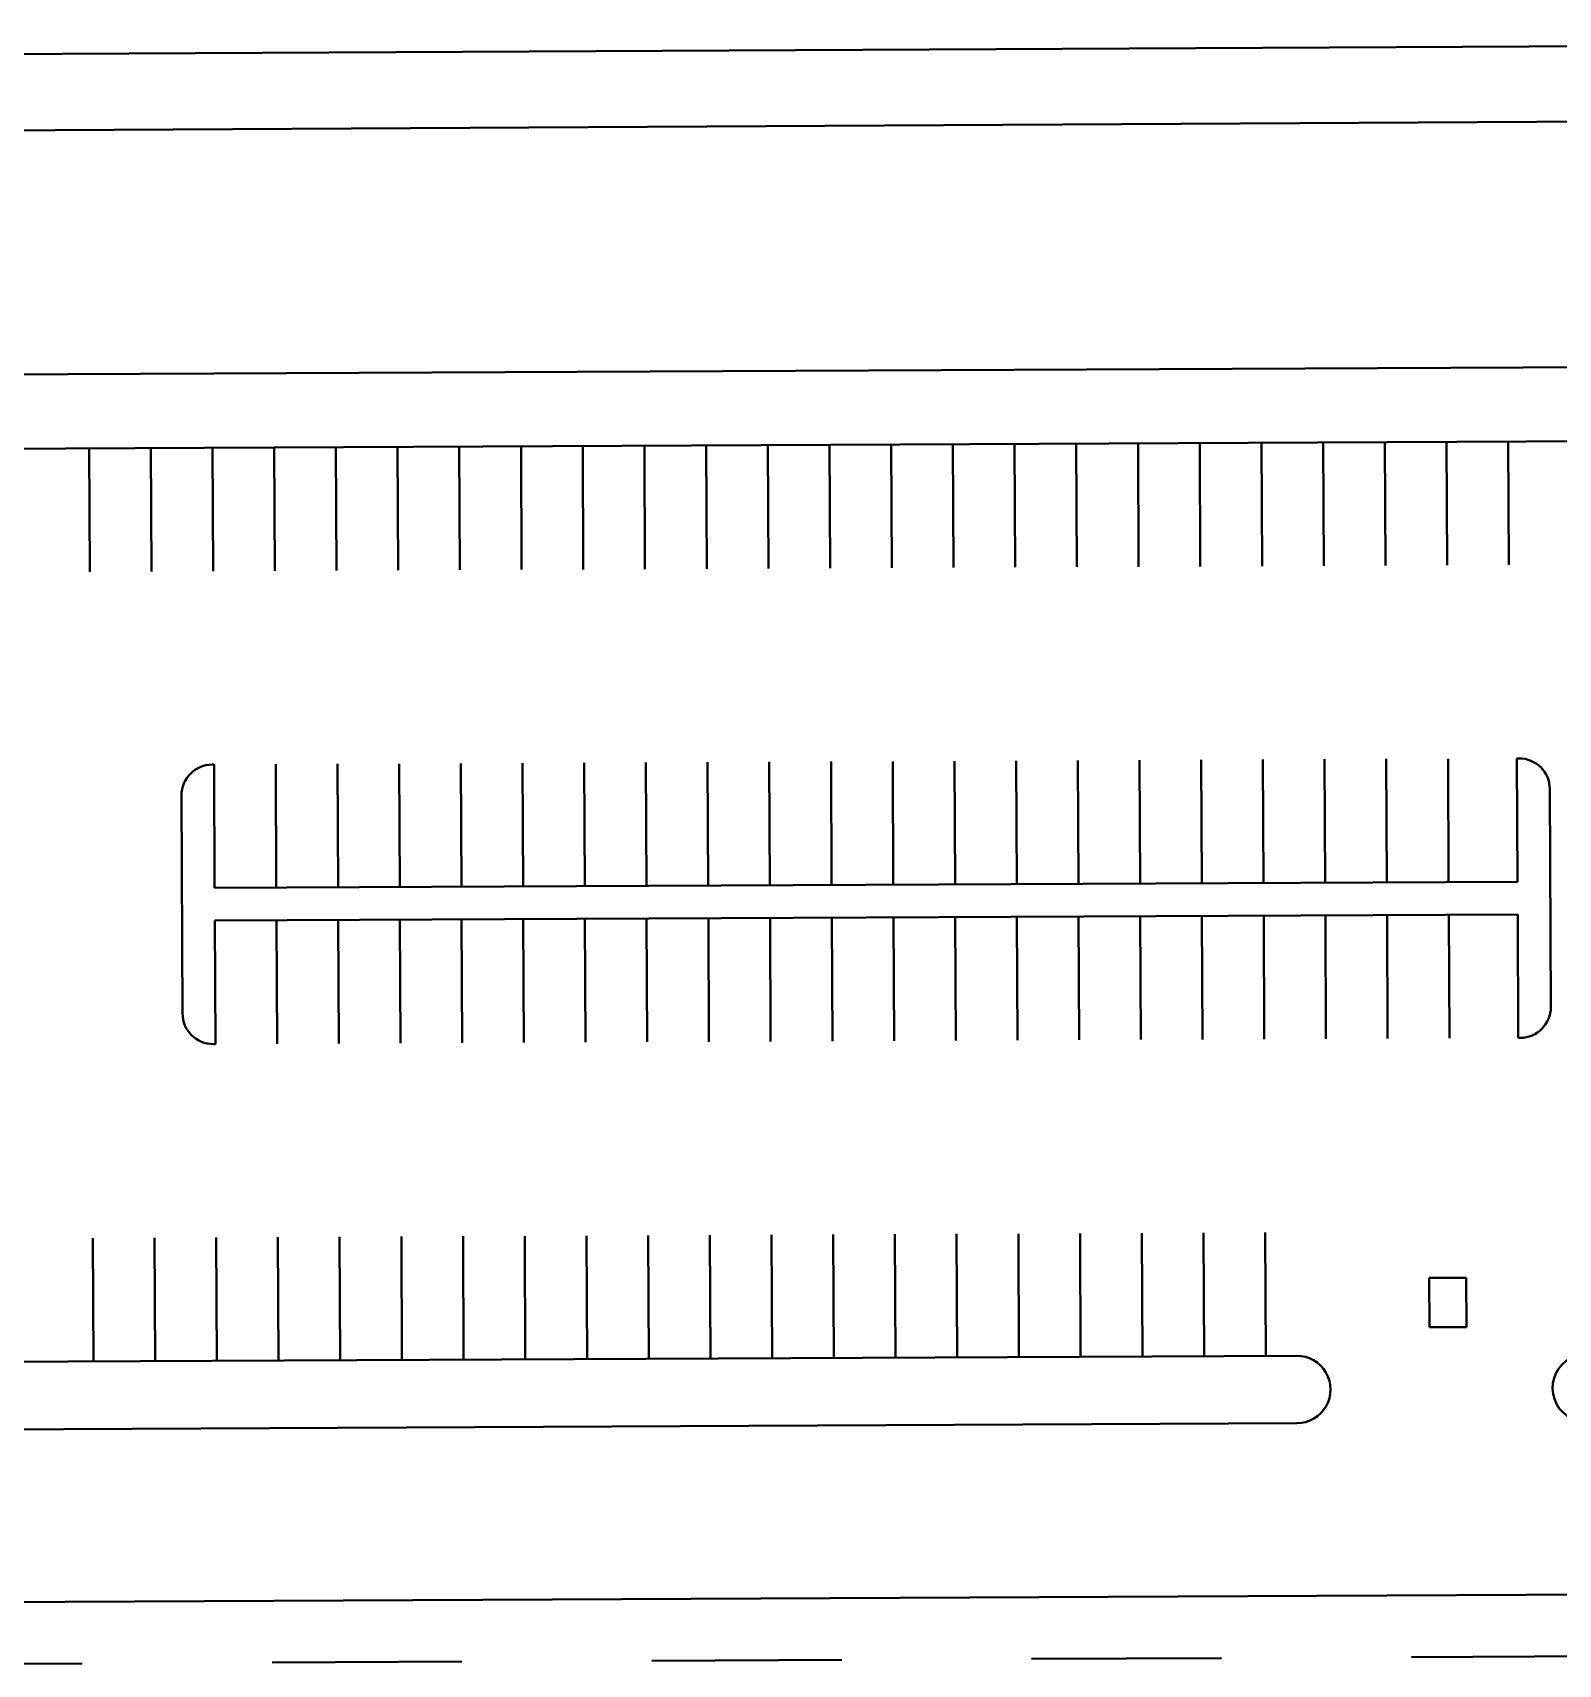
# Model space of a CAD drawing. Header units: metres. Extents: x 625987 to 635197, y 3048449 to 3066446.
# Drawn here: x 634628.685 to 634629.488, y 3063193.214 to 3063194.073 of the extents above; entities that cross this region are included whole.
import ezdxf

# ---------------------------------------------------------------- set-up
doc = ezdxf.new("R2010")
doc.units = ezdxf.units.M
doc.linetypes.add('DASHED', pattern=[0.75, 0.5, -0.25])
for name, color, linetype, lineweight in [('C-BLDG', 253, 'Continuous', 5), ('C-FENC-AIRF-SECU', 253, 'DASHED', 0), ('C-PARK-MARK', 253, 'Continuous', 9), ('C-ROAD-LAND', 253, 'Continuous', 9)]:
    doc.layers.add(name, color=color, linetype=linetype, lineweight=lineweight)
doc.layers.add('C-BLDG-TERM', color=253, linetype='Continuous')
doc.layers.add('C-ROAD-CNTR-N', color=92, linetype='Continuous')

# ---------------------------------------------------------------- blocks, each defined once
blk = doc.blocks.new('*E24')
at = {"layer": 'C-ROAD-LAND', "lineweight": 40, "elevation": 2882.9083}
blk.add_lwpolyline([(634684.78989, 3063131.75783, 0.720806), (634684.79205, 3063131.75145), (634684.99508, 3063131.75241, 0.322998), (634685.04981, 3063131.79655, 0.879525), (634685.03554, 3063131.80251, -0.266742), (634684.993, 3063131.77781), (634684.99308, 3063131.75951), (634684.8088, 3063131.75863), (634684.80874, 3063131.77163), (634684.80511, 3063131.77161, 0.224951), (634684.8031, 3063131.77065, -0.060501), (634684.78988, 3063131.75785, 0.060501)], format="xyb", close=True, dxfattribs=at)
blk.add_lwpolyline([(634684.78989, 3063131.75783, 0.720806), (634684.79205, 3063131.75145), (634684.99508, 3063131.75241, 0.322998), (634685.04981, 3063131.79655, 0.879525), (634685.03554, 3063131.80251, -0.266742), (634684.993, 3063131.77781), (634684.99308, 3063131.75951), (634684.8088, 3063131.75863), (634684.80874, 3063131.77163), (634684.80511, 3063131.77161, 0.224951), (634684.8031, 3063131.77065, -0.060501), (634684.78988, 3063131.75785, 0.060501)], format="xyb", close=True, dxfattribs=at)

msp = doc.modelspace()

# ---------------------------------------------------------------- linework, layer by layer
at = {"layer": 'C-BLDG', "lineweight": 40}
for p, q in [((634629.43951, 3063193.41742, 24568986.08009), (634629.42002, 3063193.41733, 24568986.08009)), ((634629.43951, 3063193.41742, 24568986.08009), (634629.42002, 3063193.41733, 24568986.08009)), ((634629.42002, 3063193.41733, 24568986.08009), (634629.42014, 3063193.39134, 24568986.08009)), ((634629.42002, 3063193.41733, 24568986.08009), (634629.42014, 3063193.39134, 24568986.08009)), ((634629.43963, 3063193.39143, 24568986.08009), (634629.43951, 3063193.41742, 24568986.08009)), ((634629.43963, 3063193.39143, 24568986.08009), (634629.43951, 3063193.41742, 24568986.08009)), ((634629.42014, 3063193.39134, 24568986.08009), (634629.43963, 3063193.39143, 24568986.08009)), ((634629.42014, 3063193.39134, 24568986.08009), (634629.43963, 3063193.39143, 24568986.08009))]:
    msp.add_line(p, q, dxfattribs=at)
at = {"layer": 'C-BLDG-TERM', "lineweight": 40}
msp.add_line((634630.95564, 3063194.07305, 24568986.08009), (634628.58956, 3063194.06134, 24568986.08009), dxfattribs=at)
msp.add_line((634630.95564, 3063194.07305, 24568986.08009), (634628.58956, 3063194.06134, 24568986.08009), dxfattribs=at)
at = {"layer": 'C-FENC-AIRF-SECU', "lineweight": 40, "ltscale": 0.2}
msp.add_line((634628.61067, 3063193.21388, 24568986.08009), (634630.52132, 3063193.22293, 24568986.08009), dxfattribs=at)
msp.add_line((634628.61067, 3063193.21388, 24568986.08009), (634630.52132, 3063193.22293, 24568986.08009), dxfattribs=at)
at = {"layer": 'C-PARK-MARK', "lineweight": 40}
for p, q in [((634628.71467, 3063193.78922, 24568986.08009), (634628.71436, 3063193.8542, 24568986.08009)), ((634628.71467, 3063193.78922, 24568986.08009), (634628.71436, 3063193.8542, 24568986.08009)), ((634628.74716, 3063193.78938, 24568986.08009), (634628.74685, 3063193.85436, 24568986.08009)), ((634628.74716, 3063193.78938, 24568986.08009), (634628.74685, 3063193.85436, 24568986.08009)), ((634628.77965, 3063193.78953, 24568986.08009), (634628.77934, 3063193.85451, 24568986.08009)), ((634628.77965, 3063193.78953, 24568986.08009), (634628.77934, 3063193.85451, 24568986.08009)), ((634628.81214, 3063193.78969, 24568986.08009), (634628.81183, 3063193.85466, 24568986.08009)), ((634628.81214, 3063193.78969, 24568986.08009), (634628.81183, 3063193.85466, 24568986.08009)), ((634628.84463, 3063193.78984, 24568986.08009), (634628.84432, 3063193.85482, 24568986.08009)), ((634628.84463, 3063193.78984, 24568986.08009), (634628.84432, 3063193.85482, 24568986.08009)), ((634628.87712, 3063193.78999, 24568986.08009), (634628.87681, 3063193.85497, 24568986.08009)), ((634628.87712, 3063193.78999, 24568986.08009), (634628.87681, 3063193.85497, 24568986.08009)), ((634628.90961, 3063193.79015, 24568986.08009), (634628.9093, 3063193.85513, 24568986.08009)), ((634628.90961, 3063193.79015, 24568986.08009), (634628.9093, 3063193.85513, 24568986.08009)), ((634628.94209, 3063193.7903, 24568986.08009), (634628.94179, 3063193.85528, 24568986.08009)), ((634628.94209, 3063193.7903, 24568986.08009), (634628.94179, 3063193.85528, 24568986.08009)), ((634628.97458, 3063193.79045, 24568986.08009), (634628.97428, 3063193.85543, 24568986.08009)), ((634628.97458, 3063193.79045, 24568986.08009), (634628.97428, 3063193.85543, 24568986.08009)), ((634629.00707, 3063193.79061, 24568986.08009), (634629.00677, 3063193.85559, 24568986.08009)), ((634629.00707, 3063193.79061, 24568986.08009), (634629.00677, 3063193.85559, 24568986.08009)), ((634629.03956, 3063193.79076, 24568986.08009), (634629.03926, 3063193.85574, 24568986.08009)), ((634629.03956, 3063193.79076, 24568986.08009), (634629.03926, 3063193.85574, 24568986.08009)), ((634629.07205, 3063193.79092, 24568986.08009), (634629.07175, 3063193.8559, 24568986.08009)), ((634629.07205, 3063193.79092, 24568986.08009), (634629.07175, 3063193.8559, 24568986.08009)), ((634629.10454, 3063193.79107, 24568986.08009), (634629.10423, 3063193.85605, 24568986.08009)), ((634629.10454, 3063193.79107, 24568986.08009), (634629.10423, 3063193.85605, 24568986.08009)), ((634629.13703, 3063193.79122, 24568986.08009), (634629.13672, 3063193.8562, 24568986.08009)), ((634629.13703, 3063193.79122, 24568986.08009), (634629.13672, 3063193.8562, 24568986.08009)), ((634629.16952, 3063193.79138, 24568986.08009), (634629.16921, 3063193.85636, 24568986.08009)), ((634629.16952, 3063193.79138, 24568986.08009), (634629.16921, 3063193.85636, 24568986.08009)), ((634629.20201, 3063193.79153, 24568986.08009), (634629.2017, 3063193.85651, 24568986.08009)), ((634629.20201, 3063193.79153, 24568986.08009), (634629.2017, 3063193.85651, 24568986.08009)), ((634629.2345, 3063193.79169, 24568986.08009), (634629.23419, 3063193.85667, 24568986.08009)), ((634629.2345, 3063193.79169, 24568986.08009), (634629.23419, 3063193.85667, 24568986.08009)), ((634629.26699, 3063193.79184, 24568986.08009), (634629.26668, 3063193.85682, 24568986.08009)), ((634629.26699, 3063193.79184, 24568986.08009), (634629.26668, 3063193.85682, 24568986.08009)), ((634629.29948, 3063193.79199, 24568986.08009), (634629.29917, 3063193.85697, 24568986.08009)), ((634629.29948, 3063193.79199, 24568986.08009), (634629.29917, 3063193.85697, 24568986.08009)), ((634629.33197, 3063193.79215, 24568986.08009), (634629.33166, 3063193.85713, 24568986.08009)), ((634629.33197, 3063193.79215, 24568986.08009), (634629.33166, 3063193.85713, 24568986.08009)), ((634629.36446, 3063193.7923, 24568986.08009), (634629.36415, 3063193.85728, 24568986.08009)), ((634629.36446, 3063193.7923, 24568986.08009), (634629.36415, 3063193.85728, 24568986.08009)), ((634629.39695, 3063193.79246, 24568986.08009), (634629.39664, 3063193.85743, 24568986.08009)), ((634629.39695, 3063193.79246, 24568986.08009), (634629.39664, 3063193.85743, 24568986.08009)), ((634629.42944, 3063193.79261, 24568986.08009), (634629.42913, 3063193.85759, 24568986.08009)), ((634629.42944, 3063193.79261, 24568986.08009), (634629.42913, 3063193.85759, 24568986.08009)), ((634629.46193, 3063193.79276, 24568986.08009), (634629.46162, 3063193.85774, 24568986.08009)), ((634629.46193, 3063193.79276, 24568986.08009), (634629.46162, 3063193.85774, 24568986.08009)), ((634629.04035, 3063193.62392, 24568986.08009), (634629.04005, 3063193.6889, 24568986.08009)), ((634629.04035, 3063193.62392, 24568986.08009), (634629.04005, 3063193.6889, 24568986.08009)), ((634629.07284, 3063193.62407, 24568986.08009), (634629.07254, 3063193.68905, 24568986.08009)), ((634629.07284, 3063193.62407, 24568986.08009), (634629.07254, 3063193.68905, 24568986.08009)), ((634629.10533, 3063193.62423, 24568986.08009), (634629.10503, 3063193.68921, 24568986.08009)), ((634629.10533, 3063193.62423, 24568986.08009), (634629.10503, 3063193.68921, 24568986.08009)), ((634629.13782, 3063193.62438, 24568986.08009), (634629.13752, 3063193.68936, 24568986.08009)), ((634629.13782, 3063193.62438, 24568986.08009), (634629.13752, 3063193.68936, 24568986.08009)), ((634629.17031, 3063193.62453, 24568986.08009), (634629.17, 3063193.68951, 24568986.08009)), ((634629.17031, 3063193.62453, 24568986.08009), (634629.17, 3063193.68951, 24568986.08009)), ((634629.2028, 3063193.62469, 24568986.08009), (634629.20249, 3063193.68967, 24568986.08009)), ((634629.2028, 3063193.62469, 24568986.08009), (634629.20249, 3063193.68967, 24568986.08009)), ((634629.23529, 3063193.62484, 24568986.08009), (634629.23498, 3063193.68982, 24568986.08009)), ((634629.23529, 3063193.62484, 24568986.08009), (634629.23498, 3063193.68982, 24568986.08009)), ((634629.26778, 3063193.625, 24568986.08009), (634629.26747, 3063193.68998, 24568986.08009)), ((634629.26778, 3063193.625, 24568986.08009), (634629.26747, 3063193.68998, 24568986.08009)), ((634629.30027, 3063193.62515, 24568986.08009), (634629.29996, 3063193.69013, 24568986.08009)), ((634629.30027, 3063193.62515, 24568986.08009), (634629.29996, 3063193.69013, 24568986.08009)), ((634629.33276, 3063193.6253, 24568986.08009), (634629.33245, 3063193.69028, 24568986.08009)), ((634629.33276, 3063193.6253, 24568986.08009), (634629.33245, 3063193.69028, 24568986.08009)), ((634629.36525, 3063193.62546, 24568986.08009), (634629.36494, 3063193.69044, 24568986.08009)), ((634629.36525, 3063193.62546, 24568986.08009), (634629.36494, 3063193.69044, 24568986.08009)), ((634629.39774, 3063193.62561, 24568986.08009), (634629.39743, 3063193.69059, 24568986.08009)), ((634629.39774, 3063193.62561, 24568986.08009), (634629.39743, 3063193.69059, 24568986.08009)), ((634629.43023, 3063193.62577, 24568986.08009), (634629.42992, 3063193.69074, 24568986.08009)), ((634629.43023, 3063193.62577, 24568986.08009), (634629.42992, 3063193.69074, 24568986.08009)), ((634628.81293, 3063193.62284, 24568986.08009), (634628.81262, 3063193.68782, 24568986.08009)), ((634628.81293, 3063193.62284, 24568986.08009), (634628.81262, 3063193.68782, 24568986.08009)), ((634628.84542, 3063193.623, 24568986.08009), (634628.84511, 3063193.68797, 24568986.08009)), ((634628.84542, 3063193.623, 24568986.08009), (634628.84511, 3063193.68797, 24568986.08009)), ((634628.87791, 3063193.62315, 24568986.08009), (634628.8776, 3063193.68813, 24568986.08009)), ((634628.87791, 3063193.62315, 24568986.08009), (634628.8776, 3063193.68813, 24568986.08009)), ((634628.9104, 3063193.6233, 24568986.08009), (634628.91009, 3063193.68828, 24568986.08009)), ((634628.9104, 3063193.6233, 24568986.08009), (634628.91009, 3063193.68828, 24568986.08009)), ((634628.94289, 3063193.62346, 24568986.08009), (634628.94258, 3063193.68844, 24568986.08009)), ((634628.94289, 3063193.62346, 24568986.08009), (634628.94258, 3063193.68844, 24568986.08009)), ((634628.97537, 3063193.62361, 24568986.08009), (634628.97507, 3063193.68859, 24568986.08009)), ((634628.97537, 3063193.62361, 24568986.08009), (634628.97507, 3063193.68859, 24568986.08009)), ((634629.00786, 3063193.62376, 24568986.08009), (634629.00756, 3063193.68874, 24568986.08009)), ((634629.00786, 3063193.62376, 24568986.08009), (634629.00756, 3063193.68874, 24568986.08009)), ((634628.81301, 3063193.60564, 24568986.08009), (634628.81332, 3063193.54066, 24568986.08009)), ((634628.81301, 3063193.60564, 24568986.08009), (634628.81332, 3063193.54066, 24568986.08009)), ((634628.8455, 3063193.60579, 24568986.08009), (634628.84581, 3063193.54082, 24568986.08009)), ((634628.8455, 3063193.60579, 24568986.08009), (634628.84581, 3063193.54082, 24568986.08009)), ((634628.87799, 3063193.60595, 24568986.08009), (634628.87829, 3063193.54097, 24568986.08009)), ((634628.87799, 3063193.60595, 24568986.08009), (634628.87829, 3063193.54097, 24568986.08009)), ((634628.91048, 3063193.6061, 24568986.08009), (634628.91078, 3063193.54112, 24568986.08009)), ((634628.91048, 3063193.6061, 24568986.08009), (634628.91078, 3063193.54112, 24568986.08009)), ((634628.94297, 3063193.60626, 24568986.08009), (634628.94327, 3063193.54128, 24568986.08009)), ((634628.94297, 3063193.60626, 24568986.08009), (634628.94327, 3063193.54128, 24568986.08009)), ((634628.97546, 3063193.60641, 24568986.08009), (634628.97576, 3063193.54143, 24568986.08009)), ((634628.97546, 3063193.60641, 24568986.08009), (634628.97576, 3063193.54143, 24568986.08009)), ((634629.00795, 3063193.60656, 24568986.08009), (634629.00825, 3063193.54159, 24568986.08009)), ((634629.00795, 3063193.60656, 24568986.08009), (634629.00825, 3063193.54159, 24568986.08009)), ((634629.04044, 3063193.60672, 24568986.08009), (634629.04074, 3063193.54174, 24568986.08009)), ((634629.04044, 3063193.60672, 24568986.08009), (634629.04074, 3063193.54174, 24568986.08009)), ((634629.07292, 3063193.60687, 24568986.08009), (634629.07323, 3063193.54189, 24568986.08009)), ((634629.07292, 3063193.60687, 24568986.08009), (634629.07323, 3063193.54189, 24568986.08009)), ((634629.10541, 3063193.60703, 24568986.08009), (634629.10572, 3063193.54205, 24568986.08009)), ((634629.10541, 3063193.60703, 24568986.08009), (634629.10572, 3063193.54205, 24568986.08009)), ((634629.1379, 3063193.60718, 24568986.08009), (634629.13821, 3063193.5422, 24568986.08009)), ((634629.1379, 3063193.60718, 24568986.08009), (634629.13821, 3063193.5422, 24568986.08009)), ((634629.17039, 3063193.60733, 24568986.08009), (634629.1707, 3063193.54235, 24568986.08009)), ((634629.17039, 3063193.60733, 24568986.08009), (634629.1707, 3063193.54235, 24568986.08009)), ((634629.20288, 3063193.60749, 24568986.08009), (634629.20319, 3063193.54251, 24568986.08009)), ((634629.20288, 3063193.60749, 24568986.08009), (634629.20319, 3063193.54251, 24568986.08009)), ((634629.23537, 3063193.60764, 24568986.08009), (634629.23568, 3063193.54266, 24568986.08009)), ((634629.23537, 3063193.60764, 24568986.08009), (634629.23568, 3063193.54266, 24568986.08009)), ((634629.26786, 3063193.6078, 24568986.08009), (634629.26817, 3063193.54282, 24568986.08009)), ((634629.26786, 3063193.6078, 24568986.08009), (634629.26817, 3063193.54282, 24568986.08009)), ((634629.30035, 3063193.60795, 24568986.08009), (634629.30066, 3063193.54297, 24568986.08009)), ((634629.30035, 3063193.60795, 24568986.08009), (634629.30066, 3063193.54297, 24568986.08009)), ((634629.33284, 3063193.6081, 24568986.08009), (634629.33315, 3063193.54312, 24568986.08009)), ((634629.33284, 3063193.6081, 24568986.08009), (634629.33315, 3063193.54312, 24568986.08009)), ((634629.36533, 3063193.60826, 24568986.08009), (634629.36564, 3063193.54328, 24568986.08009)), ((634629.36533, 3063193.60826, 24568986.08009), (634629.36564, 3063193.54328, 24568986.08009)), ((634629.39782, 3063193.60841, 24568986.08009), (634629.39813, 3063193.54343, 24568986.08009)), ((634629.39782, 3063193.60841, 24568986.08009), (634629.39813, 3063193.54343, 24568986.08009)), ((634629.43031, 3063193.60857, 24568986.08009), (634629.43062, 3063193.54359, 24568986.08009)), ((634629.43031, 3063193.60857, 24568986.08009), (634629.43062, 3063193.54359, 24568986.08009)), ((634629.00874, 3063193.43972, 24568986.08009), (634629.00904, 3063193.37474, 24568986.08009)), ((634629.00874, 3063193.43972, 24568986.08009), (634629.00904, 3063193.37474, 24568986.08009)), ((634629.04123, 3063193.43987, 24568986.08009), (634629.04153, 3063193.3749, 24568986.08009)), ((634629.04123, 3063193.43987, 24568986.08009), (634629.04153, 3063193.3749, 24568986.08009)), ((634629.07372, 3063193.44003, 24568986.08009), (634629.07402, 3063193.37505, 24568986.08009)), ((634629.07372, 3063193.44003, 24568986.08009), (634629.07402, 3063193.37505, 24568986.08009)), ((634629.10621, 3063193.44018, 24568986.08009), (634629.10651, 3063193.3752, 24568986.08009)), ((634629.10621, 3063193.44018, 24568986.08009), (634629.10651, 3063193.3752, 24568986.08009)), ((634629.13869, 3063193.44034, 24568986.08009), (634629.139, 3063193.37536, 24568986.08009)), ((634629.13869, 3063193.44034, 24568986.08009), (634629.139, 3063193.37536, 24568986.08009)), ((634629.17118, 3063193.44049, 24568986.08009), (634629.17149, 3063193.37551, 24568986.08009)), ((634629.17118, 3063193.44049, 24568986.08009), (634629.17149, 3063193.37551, 24568986.08009)), ((634629.20367, 3063193.44064, 24568986.08009), (634629.20398, 3063193.37566, 24568986.08009)), ((634629.20367, 3063193.44064, 24568986.08009), (634629.20398, 3063193.37566, 24568986.08009)), ((634629.23616, 3063193.4408, 24568986.08009), (634629.23647, 3063193.37582, 24568986.08009)), ((634629.23616, 3063193.4408, 24568986.08009), (634629.23647, 3063193.37582, 24568986.08009)), ((634629.26865, 3063193.44095, 24568986.08009), (634629.26896, 3063193.37597, 24568986.08009)), ((634629.26865, 3063193.44095, 24568986.08009), (634629.26896, 3063193.37597, 24568986.08009)), ((634629.30114, 3063193.44111, 24568986.08009), (634629.30145, 3063193.37613, 24568986.08009)), ((634629.30114, 3063193.44111, 24568986.08009), (634629.30145, 3063193.37613, 24568986.08009)), ((634629.33363, 3063193.44126, 24568986.08009), (634629.33394, 3063193.37628, 24568986.08009)), ((634629.33363, 3063193.44126, 24568986.08009), (634629.33394, 3063193.37628, 24568986.08009)), ((634628.71633, 3063193.43834, 24568986.08009), (634628.71664, 3063193.37336, 24568986.08009)), ((634628.71633, 3063193.43834, 24568986.08009), (634628.71664, 3063193.37336, 24568986.08009)), ((634628.74882, 3063193.43849, 24568986.08009), (634628.74913, 3063193.37351, 24568986.08009)), ((634628.74882, 3063193.43849, 24568986.08009), (634628.74913, 3063193.37351, 24568986.08009)), ((634628.78131, 3063193.43864, 24568986.08009), (634628.78162, 3063193.37366, 24568986.08009)), ((634628.78131, 3063193.43864, 24568986.08009), (634628.78162, 3063193.37366, 24568986.08009)), ((634628.8138, 3063193.4388, 24568986.08009), (634628.81411, 3063193.37382, 24568986.08009)), ((634628.8138, 3063193.4388, 24568986.08009), (634628.81411, 3063193.37382, 24568986.08009)), ((634628.84629, 3063193.43895, 24568986.08009), (634628.8466, 3063193.37397, 24568986.08009)), ((634628.84629, 3063193.43895, 24568986.08009), (634628.8466, 3063193.37397, 24568986.08009)), ((634628.87878, 3063193.4391, 24568986.08009), (634628.87909, 3063193.37413, 24568986.08009)), ((634628.87878, 3063193.4391, 24568986.08009), (634628.87909, 3063193.37413, 24568986.08009)), ((634628.91127, 3063193.43926, 24568986.08009), (634628.91157, 3063193.37428, 24568986.08009)), ((634628.91127, 3063193.43926, 24568986.08009), (634628.91157, 3063193.37428, 24568986.08009)), ((634628.94376, 3063193.43941, 24568986.08009), (634628.94406, 3063193.37443, 24568986.08009)), ((634628.94376, 3063193.43941, 24568986.08009), (634628.94406, 3063193.37443, 24568986.08009)), ((634628.97625, 3063193.43957, 24568986.08009), (634628.97655, 3063193.37459, 24568986.08009)), ((634628.97625, 3063193.43957, 24568986.08009), (634628.97655, 3063193.37459, 24568986.08009))]:
    msp.add_line(p, q, dxfattribs=at)
at = {"layer": 'C-ROAD-LAND', "lineweight": 40}
for p, q in [((634628.65269, 3063194.02145, 24568986.08009), (634630.39788, 3063194.03113, 24568986.08009)), ((634628.65269, 3063194.02145, 24568986.08009), (634630.39788, 3063194.03113, 24568986.08009)), ((634630.49772, 3063193.90164, 24568986.08009), (634628.64134, 3063193.89285, 24568986.08009)), ((634630.49772, 3063193.90164, 24568986.08009), (634628.64134, 3063193.89285, 24568986.08009)), ((634628.57654, 3063193.85355, 24568986.08009), (634630.49791, 3063193.86265, 24568986.08009)), ((634628.57654, 3063193.85355, 24568986.08009), (634630.49791, 3063193.86265, 24568986.08009)), ((634629.46654, 3063193.62594, 24568986.08009), (634629.46623, 3063193.69092, 24568986.08009)), ((634629.46623, 3063193.69092, 24568986.08009), (634629.46719, 3063193.69092, 24568986.08009)), ((634629.46654, 3063193.62594, 24568986.08009), (634629.46623, 3063193.69092, 24568986.08009)), ((634629.46623, 3063193.69092, 24568986.08009), (634629.46719, 3063193.69092, 24568986.08009)), ((634628.77917, 3063193.68766, 24568986.08009), (634628.78013, 3063193.68767, 24568986.08009)), ((634628.77917, 3063193.68766, 24568986.08009), (634628.78013, 3063193.68767, 24568986.08009)), ((634628.78013, 3063193.68767, 24568986.08009), (634628.78044, 3063193.62269, 24568986.08009)), ((634628.78013, 3063193.68767, 24568986.08009), (634628.78044, 3063193.62269, 24568986.08009)), ((634629.48351, 3063193.67475, 24568986.08009), (634629.48405, 3063193.56008, 24568986.08009)), ((634629.48351, 3063193.67475, 24568986.08009), (634629.48405, 3063193.56008, 24568986.08009)), ((634628.76355, 3063193.55667, 24568986.08009), (634628.76301, 3063193.67134, 24568986.08009)), ((634628.76355, 3063193.55667, 24568986.08009), (634628.76301, 3063193.67134, 24568986.08009)), ((634628.78044, 3063193.62269, 24568986.08009), (634629.46654, 3063193.62594, 24568986.08009)), ((634628.78044, 3063193.62269, 24568986.08009), (634629.46654, 3063193.62594, 24568986.08009)), ((634628.78044, 3063193.62269, 24568986.08009), (634628.78044, 3063193.62269, 24568986.08009)), ((634628.78044, 3063193.62269, 24568986.08009), (634628.78044, 3063193.62269, 24568986.08009)), ((634629.46662, 3063193.60874, 24568986.08009), (634628.78052, 3063193.60549, 24568986.08009)), ((634629.46662, 3063193.60874, 24568986.08009), (634628.78052, 3063193.60549, 24568986.08009)), ((634628.78052, 3063193.60549, 24568986.08009), (634628.78083, 3063193.54051, 24568986.08009)), ((634628.78052, 3063193.60549, 24568986.08009), (634628.78083, 3063193.54051, 24568986.08009)), ((634629.46693, 3063193.54376, 24568986.08009), (634629.46662, 3063193.60874, 24568986.08009)), ((634629.46693, 3063193.54376, 24568986.08009), (634629.46662, 3063193.60874, 24568986.08009)), ((634629.46789, 3063193.54376, 24568986.08009), (634629.46693, 3063193.54376, 24568986.08009)), ((634629.46789, 3063193.54376, 24568986.08009), (634629.46693, 3063193.54376, 24568986.08009)), ((634628.78083, 3063193.54051, 24568986.08009), (634628.77987, 3063193.5405, 24568986.08009)), ((634628.78083, 3063193.54051, 24568986.08009), (634628.77987, 3063193.5405, 24568986.08009)), ((634629.3502, 3063193.37636, 24568986.08009), (634628.57882, 3063193.3727, 24568986.08009)), ((634629.3502, 3063193.37636, 24568986.08009), (634628.57882, 3063193.3727, 24568986.08009)), ((634628.60975, 3063193.33734, 24568986.08009), (634629.35037, 3063193.34085, 24568986.08009)), ((634628.60975, 3063193.33734, 24568986.08009), (634629.35037, 3063193.34085, 24568986.08009)), ((634630.52048, 3063193.25542, 24568986.08009), (634628.61052, 3063193.24637, 24568986.08009)), ((634630.52048, 3063193.25542, 24568986.08009), (634628.61052, 3063193.24637, 24568986.08009))]:
    msp.add_line(p, q, dxfattribs=at)
for centre, major_axis, start_param, end_param in [((634629.46727, 3063193.67468, 24568986.08009), (-0.01149, 0.01149), 3.931724, 5.50252), ((634629.46727, 3063193.67468, 24568986.08009), (-0.01149, 0.01149), 3.931724, 5.50252), ((634628.77925, 3063193.67142, 24568986.08009), (0.01149, 0.01149), 0.790141, 2.360937), ((634628.77925, 3063193.67142, 24568986.08009), (0.01149, 0.01149), 0.790141, 2.360937), ((634629.46781, 3063193.56001, 24568986.08009), (0.01149, 0.01149), 3.931733, 5.502529), ((634629.46781, 3063193.56001, 24568986.08009), (0.01149, 0.01149), 3.931733, 5.502529), ((634628.77979, 3063193.55675, 24568986.08009), (-0.01149, 0.01149), 0.790122, 2.360918), ((634628.77979, 3063193.55675, 24568986.08009), (-0.01149, 0.01149), 0.790122, 2.360918), ((634629.35029, 3063193.3586, 24568986.08009), (-0.01256, 0.01256), 2.360911, 5.502504), ((634629.35029, 3063193.3586, 24568986.08009), (-0.01256, 0.01256), 2.360911, 5.502504)]:
    msp.add_ellipse(centre, major_axis=major_axis, ratio=1, start_param=start_param, end_param=end_param, dxfattribs=at)

# ---------------------------------------------------------------- block references
at = {"layer": 'C-ROAD-CNTR-N', "xscale": 5.000000018859282, "yscale": 5.000000447966158, "zscale": 5.000000075318439}
msp.add_blockref('*E24', (-2538794.46943, -12252466.78787, 24554571.53837), dxfattribs=at)

doc.saveas('drawing.dxf')
